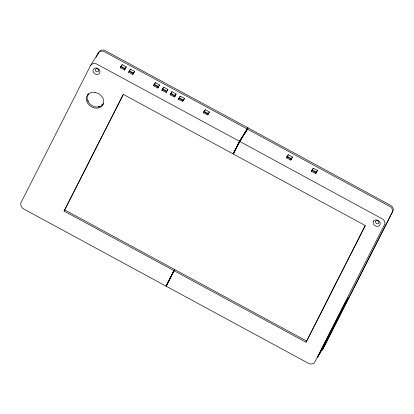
<?xml version="1.0" encoding="UTF-8"?>
<svg xmlns="http://www.w3.org/2000/svg" width="414" height="414" viewBox="0 0 414 414"><rect width="100%" height="100%" fill="white"/><g stroke="black" fill="none" stroke-linecap="round" stroke-linejoin="round"><path stroke-width="0.62" d="M375.565 221.713L375.907 221.035A1.765 1.465 31.9 0 1 377.485 220.719M244.845 133.054L245.202 132.33L243.354 135.45M245.021 133.148L245.373 132.423L244.276 134.188M96.1 57.391L98.149 53.354A5.522 4.58 31.9 0 1 101.032 51.238L101.689 51.145A5.522 4.58 31.9 0 1 103.743 51.362L247.148 128.925L245.766 131.647L246.025 131.047M97.678 54.539L98.848 52.236A5.522 4.58 31.9 0 1 101.73 50.115L102.387 50.022A5.522 4.58 31.9 0 1 104.447 50.239L247.846 127.802L246.392 130.674M120.314 67.901L122.135 64.656L126.291 66.908L124.469 70.157M128.625 72.409L130.441 69.159L134.597 71.415L132.78 74.66M64.046 211.052L64.744 209.929L174.553 269.462L173.854 270.585L64.046 211.052L123.253 94.345L233.061 153.879L238.971 142.483L248.022 127.895L391.287 205.737A5.501 4.559 31.9 0 1 392.622 207.362L393.134 208.599A5.501 4.559 31.9 0 1 393.243 210.472L322.842 349.261M64.744 209.929L123.367 94.376M153.553 85.921L155.374 82.676L159.53 84.927L157.708 88.177M161.864 90.428L163.68 87.178L167.836 89.434L167.173 90.744M170.17 94.93L171.991 91.685L176.147 93.937L175.479 95.251M178.481 99.438L180.302 96.188L184.458 98.444L182.947 101.192M203.414 112.95L205.23 109.705L209.386 111.956L207.875 114.704M247.846 127.802L239.458 141.272L96.053 63.709A5.522 4.58 31.9 0 0 93.994 63.492L93.341 63.585A5.522 4.58 31.9 0 0 90.459 65.707L21.124 202.368A5.517 4.575 31.9 0 0 23.898 209.08L165.978 286.105L173.854 270.585M233.061 153.879L239.458 141.272M174.553 269.462L167.861 282.648L168.451 281.701M174.03 270.678L305.998 342.218L365.205 225.511L233.237 153.972L239.628 141.365L382.893 219.208A5.501 4.559 31.9 0 1 384.233 220.833L384.746 222.075A5.501 4.559 31.9 0 1 384.86 223.953L314.454 362.731A5.506 4.564 31.9 0 1 312.891 363.709L312.27 363.885A5.506 4.564 31.9 0 1 308.249 363.223L166.154 286.198L174.729 269.555L306.696 341.095L365.324 225.542M174.729 269.555L168.037 282.741L168.627 281.794M242.237 137.246L242.764 136.289M242.702 136.755L241.817 138.286M245.942 131.74L247.324 129.018L390.588 206.86A5.501 4.559 31.9 0 1 391.923 208.485L392.436 209.722A5.501 4.559 31.9 0 1 392.544 211.595L322.144 350.384A5.506 4.564 31.9 0 1 321.683 350.777M246.563 130.767L248.022 127.895M286.509 157.998L288.33 154.753L292.486 157.004L291.818 158.319M311.437 171.515L313.258 168.265L317.414 170.521L316.746 171.831M239.856 141.06L241.704 137.945M373.64 221.004L373.278 221.713A3.685 3.053 31.9 0 0 374.887 225.578L375.721 226.034A3.685 3.053 31.9 0 0 379.705 225.195L380.068 224.486A3.685 3.053 31.9 0 0 378.463 220.626L377.625 220.165M90.769 65.195L98.46 52.847M122.135 64.656L120.267 67.648L124.423 69.904L126.291 66.908M130.441 69.159L128.578 72.155L132.734 74.406L134.597 71.415M155.374 82.676L153.506 85.667L157.662 87.923L159.53 84.927M163.68 87.178L161.817 90.174L165.973 92.425L167.836 89.434M166.019 92.679L166.951 91.183L162.795 88.932M171.991 91.685L170.128 94.677L174.284 96.933L176.147 93.937M174.325 97.186L175.257 95.686L171.106 93.435M180.302 96.188L178.439 99.184L182.595 101.435L184.458 98.444M205.23 109.705L203.367 112.696L207.523 114.952L209.386 111.956M241.879 138.038L233.237 153.972M246.201 131.14L246.433 130.767M242.64 136.967L243.525 135.544M165.978 286.105L167.318 283.957M166.154 286.198L167.489 284.051M288.33 154.753L286.467 157.744L290.623 160.001L292.486 157.004M290.664 160.254L291.596 158.753L287.44 156.502M313.258 168.265L311.395 171.261L315.551 173.513L317.414 170.521M315.592 173.766L316.524 172.271L312.373 170.019M305.998 342.218L306.696 341.095M377.48 220.703L378.287 221.138A1.765 1.465 31.9 0 1 378.913 222.675L378.572 223.343A1.765 1.465 31.9 0 1 376.999 223.674L376.191 223.239A1.765 1.465 31.9 0 1 375.576 221.718M121.245 66.406L125.401 68.657M129.556 70.913L133.712 73.164M154.484 84.425L158.64 86.676M179.412 97.942L183.568 100.193M204.345 111.454L208.501 113.705M120.614 66.737L125.121 69.179M129.064 71.317L133.567 73.759M153.76 84.704L158.293 87.163M162.262 89.315L166.795 91.773M170.765 93.926L175.298 96.384M178.703 98.227L183.236 100.685M203.647 111.749L208.18 114.207M286.519 156.673L291.052 159.136M312.032 170.506L316.565 172.964M87.82 100.561L88.932 101.166M98.408 106.305L99.52 106.91M98.108 69.252L97.3 68.817A1.78 1.475 31.9 0 0 95.494 69.448A1.78 1.475 31.9 0 0 96.012 71.353L96.819 71.788A1.78 1.475 31.9 0 0 98.62 71.146A1.78 1.475 31.9 0 0 98.102 69.242M102.713 104.105A9.046 7.499 31.9 0 1 101.854 104.644A9.061 7.514 31.9 0 0 102.724 104.121M373.645 221.009A3.685 3.053 31.9 0 1 377.63 220.17M103.702 103.376A9.061 7.514 31.9 0 1 96.772 107.029C93.647 106.869 90.666 105.218 88.808 102.713A9.061 7.514 31.9 0 1 88.291 93.906M96.995 68.119A3.69 3.058 31.9 0 1 98.672 69.029A3.669 3.043 31.9 0 1 99.551 70.142A3.69 3.058 31.9 0 1 97.368 74.448A3.669 3.043 31.9 0 1 95.991 74.303A3.69 3.058 31.9 0 1 94.314 73.397A3.669 3.043 31.9 0 1 93.435 72.31A3.69 3.058 31.9 0 1 95.618 67.974A3.669 3.043 31.9 0 1 96.995 68.15M345.183 302.882L317.352 357.732L320.477 352.718L348.303 297.868L345.183 302.882M95.137 92.332L94.004 92.213A9.061 7.514 31.9 0 0 87.08 95.867A9.061 7.514 31.9 0 0 88.115 103.836C89.967 106.346 92.953 107.992 96.074 108.152A9.061 7.514 31.9 0 0 103.003 104.499A9.061 7.514 31.9 0 0 101.968 96.529L99.453 94.092L95.137 92.332M88.353 94.169A9.046 7.499 31.9 0 0 88.12 95.137A9.061 7.514 31.9 0 1 88.337 94.164"/></g></svg>
